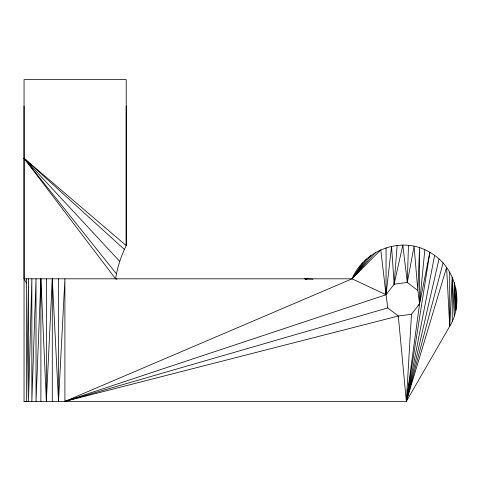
<?xml version="1.0" encoding="UTF-8"?>
<svg xmlns="http://www.w3.org/2000/svg" width="481" height="481" viewBox="0 0 481 481"><rect width="100%" height="100%" fill="white"/><g stroke="black" fill="none" stroke-linecap="round" stroke-linejoin="round"><path stroke-width="0.72" d="M26.635 278.812L26.635 401.401L28.505 278.812L28.505 401.401L31.854 278.812L31.854 401.401L36.021 278.812L36.021 401.401L40.897 278.812L46.362 401.401L52.285 278.812L58.52 401.401L64.911 278.812L64.911 401.401L398.31 316.017L411.489 314.279L419.582 303.739L429.876 252.351C402.513 235.528 364.165 249.531 352.08 278.812L64.911 401.401L387.764 307.924L398.31 316.017L406.343 401.401L24.05 401.401L24.05 79.599L126.208 79.599L126.208 245.617C121.008 256.03 117.364 267.304 115.572 278.812L117.021 279.154M40.897 401.401L40.897 278.812M46.362 401.401L46.362 278.812M52.285 401.401L52.285 278.812M58.52 401.401L58.52 278.812M387.764 307.924L386.033 294.745L386.075 247.745M456.655 304.9L456.655 293.584L455.766 310.498L454.298 282.509L454.298 315.975L452.266 277.218L449.699 326.316L446.608 267.418L406.343 401.401L429.876 252.351C455.267 266.252 464.736 301.581 449.699 326.316L406.343 401.401L419.582 303.739L417.845 290.56L407.299 282.467L408.465 245.394M411.489 314.279L406.343 401.401L443.043 263.011M64.911 401.401L386.033 294.745L394.119 284.199L397.144 245.394M418.512 305.669L419.582 303.739L424.825 249.777M24.05 105.958L24.05 278.812L352.08 278.812L386.033 294.745L391.546 246.278L394.119 284.199L407.299 282.467L414.063 246.278L417.845 290.56L419.54 247.745L419.582 303.739M434.632 255.435L406.343 401.401L439.033 259.006M394.119 284.199L402.807 245.1L407.299 282.467M386.033 294.745L380.784 249.777L352.08 278.812L362.566 263.011M375.733 252.351L352.08 278.812L366.576 259.006M352.08 278.812L370.977 255.435M306.277 279.317L304.888 278.812L313.053 279.227M304.888 278.812L307.064 279.251M115.572 278.812L24.05 158.261L126.208 245.617L126.208 105.958M116.372 273.755L24.05 158.261L124.296 249.38M24.05 158.261L119.697 261.357M24.05 278.812L26.629 283.375M455.766 287.987L455.766 310.498M452.266 277.218L452.266 321.266M449.699 272.168L449.699 326.316M27.05 401.334L24.05 401.401L27.05 401.37"/></g></svg>
